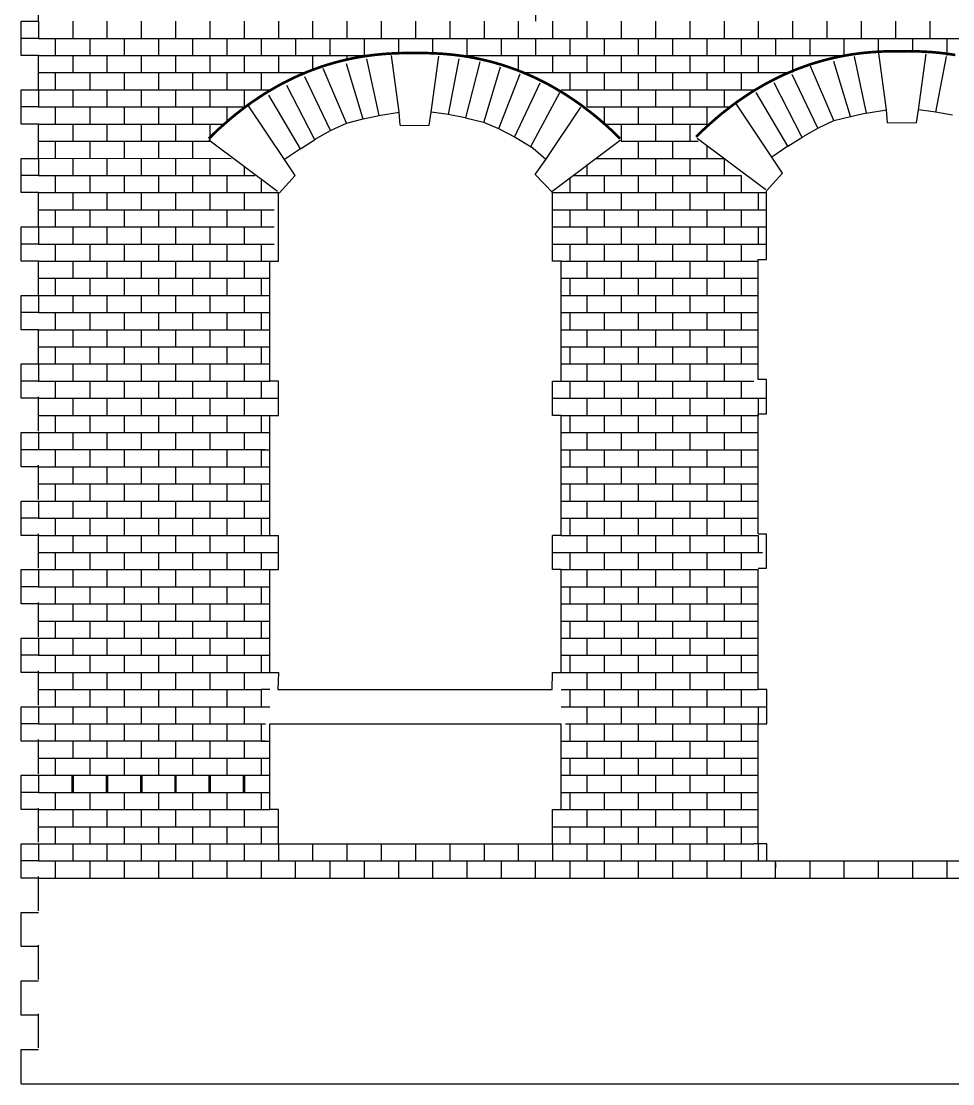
# Model space of a CAD drawing. Extents: x 192 to 301, y 47 to 228.
# Drawn here: x 195 to 249.3, y 47 to 109 of the extents above; entities that cross this region are included whole.
import ezdxf

# ---------------------------------------------------------------- set-up
doc = ezdxf.new("R2010")
doc.units = 0
doc.header["$MEASUREMENT"] = 0
doc.layers.add('OHNE_NAMEN', color=5, linetype='CONTINUOUS')

msp = doc.modelspace()

# ---------------------------------------------------------------- linework, layer by layer
at = {"layer": 'OHNE_NAMEN', "color": 5, "linetype": 'CONTINUOUS'}
for p, q in [((196.0009, 108.9999), (196.0009, 111.0001)), ((195.0011, 107), (195.0011, 108.9999)), ((195.0011, 108.9999), (196.0009, 108.9999)), ((196.0009, 108.0001), (195.0011, 108.0001)), ((196.0009, 107), (195.0011, 107)), ((195.0011, 103.0002), (195.0011, 105.0001)), ((195.0011, 105.0001), (196.0009, 105.0001)), ((196.0009, 103.9999), (195.0011, 103.9999)), ((196.0009, 103.0002), (195.0011, 103.0002)), ((196.0009, 100.9999), (196.0009, 103.0002)), ((195.0011, 99), (195.0011, 100.9999)), ((195.0011, 100.9999), (196.0009, 100.9999)), ((196.0009, 100.0001), (195.0011, 100.0001)), ((196.0009, 99), (195.0011, 99)), ((196.0009, 97.0001), (196.0009, 99)), ((195.0011, 94.9999), (195.0011, 97.0001)), ((195.0011, 97.0001), (196.0009, 97.0001)), ((196.0009, 96), (195.0011, 96)), ((196.0009, 94.9999), (195.0011, 94.9999)), ((196.0009, 93), (196.0009, 94.9999)), ((195.0011, 91.0001), (195.0011, 93)), ((195.0011, 93), (196.0009, 93)), ((196.0009, 92.0002), (195.0011, 92.0002)), ((196.0009, 91.0001), (195.0011, 91.0001)), ((196.0009, 89.0002), (196.0009, 91.0001)), ((195.0011, 86.9999), (195.0011, 89.0002)), ((195.0011, 89.0002), (196.0009, 89.0002)), ((196.0009, 88.0001), (195.0011, 88.0001)), ((196.0009, 86.9999), (195.0011, 86.9999)), ((196.0009, 85.0882), (196.0009, 87.0881)), ((195.0011, 83.0001), (195.0011, 85)), ((195.0011, 85), (196.0009, 85)), ((196.0009, 83.9999), (195.0011, 83.9999)), ((196.0009, 81.0881), (196.0009, 83.0883)), ((196.0009, 83.0001), (195.0011, 83.0001)), ((195.0011, 79), (195.0011, 80.9999)), ((195.0011, 80.9999), (196.0009, 80.9999)), ((196.0009, 80.0001), (195.0011, 80.0001)), ((196.0009, 79), (195.0011, 79)), ((196.0009, 77.0883), (196.0009, 79.0882)), ((195.0011, 75.0002), (195.0011, 77.0001)), ((195.0011, 77.0001), (196.0009, 77.0001)), ((196.0009, 76), (195.0011, 76)), ((196.0009, 73.0881), (196.0009, 75.0884)), ((196.0009, 75.0002), (195.0011, 75.0002)), ((195.0011, 71.0001), (195.0011, 73)), ((195.0011, 73), (196.0009, 73)), ((196.0009, 71.9998), (195.0011, 71.9998)), ((196.0009, 71.0001), (195.0011, 71.0001)), ((196.0009, 69.0884), (196.0009, 71.0883)), ((195.0011, 66.9999), (195.0011, 69.0002)), ((195.0011, 69.0002), (196.0009, 69.0002)), ((196.0009, 68), (195.0011, 68)), ((196.0009, 66.9999), (195.0011, 66.9999)), ((196.0009, 65.0882), (196.0009, 67.0881)), ((195.0011, 63.0001), (195.0011, 65)), ((195.0011, 65), (196.0009, 65)), ((196.0009, 63.9999), (195.0011, 63.9999)), ((196.0009, 63.0001), (195.0011, 63.0001)), ((196.0009, 61.0881), (196.0009, 63.0883)), ((195.0011, 59), (195.0011, 60.9999)), ((195.0011, 60.9999), (196.0009, 60.9999)), ((196.0009, 60.0001), (195.0011, 60.0001)), ((196.0009, 59), (195.0011, 59)), ((196.0009, 57.0883), (196.0009, 59.0882)), ((195.0011, 54.9998), (195.0011, 57.0001)), ((195.0011, 57.0001), (196.0009, 57.0001)), ((196.0009, 54.9998), (195.0011, 54.9998)), ((196.0009, 53.0881), (196.0009, 55.088)), ((195.0011, 51), (195.0011, 52.9999)), ((195.0011, 52.9999), (196.0009, 52.9999)), ((196.0009, 51), (195.0011, 51)), ((196.0009, 49.0883), (196.0009, 51.0882)), ((195.0011, 46.9999), (195.0011, 49.0001)), ((195.0011, 49.0001), (196.0009, 49.0001)), ((195, 46.9999), (297.9998, 46.9999))]:
    msp.add_line(p, q, dxfattribs=at)
at = {"layer": 'OHNE_NAMEN', "color": 7, "linetype": 'CONTINUOUS'}
for p, q in [((224.9999, 110), (224.9999, 108.9999)), ((196.0009, 108.9999), (196.0009, 108.0001)), ((198.0001, 108.9999), (198.0001, 108.0001)), ((200, 108.9999), (200, 108.0001)), ((201.9999, 108.9999), (201.9999, 108.0001)), ((204.0001, 108.9999), (204.0001, 108.0001)), ((206, 108.9999), (206, 108.0001)), ((207.9999, 108.9999), (207.9999, 108.0001)), ((210.0001, 108.9999), (210.0001, 108.0001)), ((212, 108.9999), (212, 108.0001)), ((213.9999, 108.9999), (213.9999, 108.0001)), ((216.0002, 108.9999), (216.0002, 108.0001)), ((218.0001, 108.9999), (218.0001, 108.0001)), ((220, 108.9999), (220, 108.0001)), ((221.9999, 108.9999), (221.9999, 108.0001)), ((224.0001, 108.9999), (224.0001, 108.0001)), ((226, 108.9999), (226, 108.0001)), ((228.0013, 109.0002), (228.0013, 108.0001)), ((230.0002, 108.9999), (230.0002, 108.0001)), ((232.0001, 108.9999), (232.0001, 108.0001)), ((234, 108.9999), (234, 108.0001)), ((236.0002, 108.9999), (236.0002, 108.0001)), ((238.0001, 108.9999), (238.0001, 108.0001)), ((240, 108.9999), (240, 108.0001)), ((241.9999, 108.9999), (241.9999, 108.0001)), ((244.0002, 108.9999), (244.0002, 108.0001)), ((246.0001, 108.9999), (246.0001, 108.0001)), ((247.9999, 108.9999), (247.9999, 108.0001)), ((195.9998, 108.0011), (297.0001, 108.0011)), ((197.0006, 107.001), (197.0006, 108.0008)), ((199.0002, 107.9997), (199.0002, 107)), ((201.0001, 107.9997), (201.0001, 107)), ((203, 107.9997), (203, 107)), ((205.0002, 107.9997), (205.0002, 107)), ((207.0001, 107.9997), (207.0001, 107)), ((209, 107.9997), (209, 107)), ((210.9999, 108.0001), (210.9999, 107)), ((213.0002, 108.0001), (213.0002, 107)), ((215.0001, 108.0001), (215.0001, 107)), ((216.9999, 108.0001), (216.9999, 107.1249)), ((218.9999, 108.0001), (218.9999, 107.1249)), ((221.0001, 108.0001), (221.0001, 107)), ((223, 108.0001), (223, 107)), ((224.9999, 108.0001), (224.9999, 107)), ((227.0002, 108.0004), (227.0002, 107)), ((229, 108.0004), (229, 107)), ((230.9999, 108.0004), (230.9999, 107)), ((232.9998, 108.0004), (232.9998, 107)), ((235.0001, 108.0004), (235.0001, 107)), ((237, 108.0004), (237, 107)), ((238.9999, 108.0001), (238.9999, 107)), ((241.0001, 108.0001), (241.0001, 107)), ((243, 108.0001), (243, 107)), ((244.9999, 108.0001), (244.9999, 107.2501)), ((247.0002, 108.0001), (247.0002, 107.2501)), ((249.0001, 108.0001), (249.0001, 107)), ((196.0002, 107), (215.0001, 107)), ((196.0009, 105.0001), (196.0009, 107)), ((198.0001, 107), (198.0001, 106.0002)), ((200, 107), (200, 106.0002)), ((201.9999, 107), (201.9999, 106.0002)), ((204.0001, 107), (204.0001, 106.0002)), ((206, 107), (206, 106.0002)), ((207.9999, 107), (207.9999, 106.0002)), ((210.0001, 107), (210.0001, 105.9998)), ((212, 107), (212, 106.1251)), ((213.9999, 107), (213.9999, 106.7498)), ((215.1507, 106.8091), (215.8577, 103.4983)), ((217.0451, 103.686), (216.6077, 106.9982)), ((218.9201, 103.686), (219.3696, 106.9665)), ((219.9202, 103.5607), (220.5482, 106.8091)), ((221.0001, 107), (242.8752, 107)), ((224.0001, 107), (224.0001, 106.1251)), ((226, 107), (226, 105.9998)), ((228.0013, 107.0003), (228.0013, 106.0002)), ((230.0002, 107), (230.0002, 106.0002)), ((232.0001, 107), (232.0001, 106.0002)), ((234, 107), (234, 106.0002)), ((236.0002, 107), (236.0002, 106.0002)), ((238.0001, 107), (238.0001, 105.9998)), ((240, 107), (240, 105.9998)), ((242.3855, 106.668), (243.3539, 103.4521)), ((243.5846, 106.9502), (244.2916, 103.6394)), ((245.479, 103.8271), (245.0416, 107.1393)), ((247.354, 103.8271), (247.8035, 107.1076)), ((248.3541, 103.7019), (248.9821, 106.9502)), ((213.9827, 103.0608), (212.6107, 106.2443)), ((213.9516, 106.5269), (214.92, 103.311)), ((221.748, 106.6327), (220.92, 103.3734)), ((222.9474, 106.3152), (221.9826, 103.1233)), ((242.4165, 103.202), (241.0446, 106.3854)), ((195.9998, 106.0013), (211.5002, 105.9998)), ((197.0006, 105.0008), (197.0006, 106.0005)), ((199.0002, 105.9998), (199.0002, 105.0001)), ((201.0001, 105.9998), (201.0001, 105.0001)), ((203, 105.9998), (203, 105.0001)), ((205.0002, 105.9998), (205.0002, 105.0001)), ((207.0001, 105.9998), (207.0001, 105.0001)), ((209, 105.9998), (209, 105.0001)), ((213.045, 102.6234), (211.5527, 105.7508)), ((222.8575, 102.7483), (224.1116, 105.9272)), ((223.7952, 102.2837), (225.2839, 105.41)), ((224.3751, 105.9998), (239.7499, 105.9998)), ((227.0002, 106.0002), (227.0002, 105.0001)), ((229, 106.0002), (229, 105.0001)), ((230.9999, 106.0002), (230.9999, 105.0001)), ((232.9998, 106.0002), (232.9998, 105.0001)), ((235.0001, 106.0002), (235.0001, 105.0001)), ((237, 106.0002), (237, 105.0001)), ((241.4789, 102.7645), (239.9866, 105.8919)), ((195.9998, 105.0011), (209.4999, 105.0001)), ((196.0009, 105.0001), (196.0009, 103.9999)), ((198.0001, 105.0001), (198.0001, 104.0003)), ((200, 105.0001), (200, 104.0003)), ((201.9999, 105.0001), (201.9999, 104.0003)), ((204.0001, 105.0001), (204.0001, 104.0003)), ((206, 105.0001), (206, 104.0003)), ((207.9999, 105.0001), (207.9999, 104.0003)), ((212.1076, 102.1235), (210.494, 105.2569)), ((224.7325, 101.6857), (226.4128, 104.8456)), ((226.4999, 105.0001), (237.8749, 105.0001)), ((228.0013, 105.0004), (228.0013, 104.0003)), ((230.0002, 105.0001), (230.0002, 104.0003)), ((232.0001, 105.0001), (232.0001, 104.0003)), ((234, 105.0001), (234, 104.0003)), ((236.0002, 105.0001), (236.0002, 104.0003)), ((239.7291, 101.702), (237.8696, 104.8336)), ((240.5415, 102.2646), (238.9279, 105.398)), ((211.2952, 101.5608), (209.4357, 104.6924)), ((238.7914, 101.0768), (236.6924, 104.2106)), ((195.9998, 104.0014), (207.9999, 103.9999)), ((197.0006, 103.0009), (197.0006, 104.001)), ((199.0002, 103.9999), (199.0002, 103.0002)), ((201.0001, 103.9999), (201.0001, 103.0002)), ((203, 103.9999), (203, 103.0002)), ((205.0002, 103.9999), (205.0002, 103.0002)), ((207.0001, 103.9999), (207.0001, 103.1251)), ((210.3575, 100.9357), (208.2585, 104.0694)), ((225.6077, 100.9357), (227.639, 103.9862)), ((227.9999, 103.9999), (236.3749, 103.9999)), ((229, 104.0003), (229, 103.0002)), ((230.9999, 104.0003), (230.9999, 103.0002)), ((232.9998, 104.0003), (232.9998, 103.0002)), ((235.0001, 104.0003), (235.0001, 103.0002)), ((195.9998, 103.0012), (206.75, 103.0002)), ((198.0001, 102.9998), (198.0001, 102)), ((200, 102.9998), (200, 102)), ((201.9999, 102.9998), (201.9999, 102)), ((204.0001, 102.9998), (204.0001, 102)), ((206, 102.9998), (206, 102)), ((229, 103.0002), (235.0001, 103.0002)), ((230.0002, 102.9998), (230.0002, 102)), ((232.0001, 102.9998), (232.0001, 102)), ((234, 102.9998), (234, 102)), ((195.9998, 102.0011), (206, 102)), ((197.0006, 101.001), (197.0006, 102.0007)), ((199.0002, 102), (199.0002, 101.0003)), ((201.0001, 102), (201.0001, 101.0003)), ((203, 102), (203, 101.0003)), ((205.0002, 102), (205.0002, 101.0003)), ((209.949, 99.0688), (205.9492, 102.0685)), ((225.9492, 99.0688), (229.949, 102.0685)), ((230.0002, 102), (234.4999, 102)), ((230.9999, 102.0004), (230.9999, 101.0003)), ((232.9998, 102.0004), (232.9998, 101.0003)), ((238.4358, 99.157), (234.436, 102.1567)), ((235.0001, 101.7499), (235.0001, 101.0003)), ((195.9998, 101.0013), (207.2499, 100.9999)), ((196.0009, 100.9999), (196.0009, 100.0001)), ((198.0001, 100.9999), (198.0001, 100.0001)), ((200, 100.9999), (200, 100.0001)), ((201.9999, 100.9999), (201.9999, 100.0001)), ((204.0001, 100.9999), (204.0001, 100.0001)), ((206, 100.9999), (206, 100.0001)), ((207.9999, 100.5), (207.9999, 100.0001)), ((227.9999, 100.6249), (228.0013, 100.0001)), ((228.5002, 100.9999), (235.9999, 100.9999)), ((230.0002, 100.9999), (230.0002, 100.0001)), ((232.0001, 100.9999), (232.0001, 100.0001)), ((234, 100.9999), (234, 100.0001)), ((236.0002, 100.9999), (236.0002, 100.0001)), ((195.9998, 100.0012), (208.625, 100.0001)), ((197.0006, 99.0007), (197.0006, 100.0009)), ((199.0002, 99.9998), (199.0002, 99)), ((201.0001, 99.9998), (201.0001, 99)), ((203, 99.9998), (203, 99)), ((205.0002, 99.9998), (205.0002, 99)), ((207.0001, 99.9998), (207.0001, 99)), ((227.0002, 99.8749), (227.0002, 99)), ((227.2499, 100.0001), (237, 100.0001)), ((229, 100.0001), (229, 99)), ((230.9999, 100.0001), (230.9999, 99)), ((232.9998, 100.0001), (232.9998, 99)), ((235.0001, 100.0001), (235.0001, 99)), ((237, 100.0001), (237, 99)), ((209, 99.75), (209, 99)), ((195.9998, 99.0011), (209.75, 99)), ((198.0001, 99), (198.0001, 98.0003)), ((200, 99), (200, 98.0003)), ((201.9999, 99), (201.9999, 98.0003)), ((204.0001, 99), (204.0001, 98.0003)), ((206, 99), (206, 98.0003)), ((207.9999, 99), (207.9999, 98.0003)), ((225.9916, 99.0237), (225.9446, 99.0473)), ((226.2501, 99), (238.2499, 99)), ((228.0013, 99.0004), (228.0013, 98.0003)), ((230.0002, 99), (230.0002, 98.0003)), ((232.0001, 99), (232.0001, 98.0003)), ((234, 99), (234, 98.0003)), ((236.0002, 99), (236.0002, 98.0003)), ((238.0001, 99), (238.0001, 97.9999)), ((195.9998, 98.0013), (209.75, 98.0013)), ((197.0006, 97.0008), (197.0006, 98.001)), ((199.0002, 97.9999), (199.0002, 97.0001)), ((201.0001, 97.9999), (201.0001, 97.0001)), ((203, 97.9999), (203, 97.0001)), ((205.0002, 97.9999), (205.0002, 97.0001)), ((207.0001, 97.9999), (207.0001, 97.0001)), ((209, 97.9999), (209, 97.0001)), ((226.2501, 97.9999), (238.2499, 97.9999)), ((227.0002, 98.0003), (227.0002, 97.0001)), ((229, 98.0003), (229, 97.0001)), ((230.9999, 98.0003), (230.9999, 97.0001)), ((232.9998, 98.0003), (232.9998, 97.0001)), ((235.0001, 98.0003), (235.0001, 97.0001)), ((237, 98.0003), (237, 97.0001)), ((195.9998, 97.0012), (209.75, 97.0012)), ((196.0009, 97.0001), (196.0009, 96)), ((198.0001, 96.9998), (198.0001, 96)), ((200, 96.9998), (200, 96)), ((201.9999, 96.9998), (201.9999, 96)), ((204.0001, 96.9998), (204.0001, 96)), ((206, 96.9998), (206, 96)), ((207.9999, 96.9998), (207.9999, 96)), ((226.2501, 97.0001), (238.2499, 97.0001)), ((228.0013, 97.0001), (228.0013, 96)), ((230.0002, 96.9998), (230.0002, 96)), ((232.0001, 96.9998), (232.0001, 96)), ((234, 96.9998), (234, 96)), ((236.0002, 96.9998), (236.0002, 96)), ((238.0001, 97.0001), (238.0001, 96)), ((195.9998, 96.0011), (209.75, 96.0011)), ((197.0006, 95.0009), (197.0006, 96.0007)), ((199.0002, 96), (199.0002, 95.0002)), ((201.0001, 96), (201.0001, 95.0002)), ((203, 96), (203, 95.0002)), ((205.0002, 96), (205.0002, 95.0002)), ((207.0001, 96), (207.0001, 95.0002)), ((209, 96), (209, 95.0002)), ((226.2501, 96), (238.2499, 96)), ((227.0002, 96.0004), (227.0002, 95.0002)), ((229, 96.0004), (229, 95.0002)), ((230.9999, 96.0004), (230.9999, 95.0002)), ((232.9998, 96.0004), (232.9998, 95.0002)), ((235.0001, 96.0004), (235.0001, 95.0002)), ((237, 96.0004), (237, 95.0002)), ((195.9998, 95.0013), (209.2501, 94.9999)), ((198.0001, 94.9999), (198.0001, 94.0001)), ((200, 94.9999), (200, 94.0001)), ((201.9999, 94.9999), (201.9999, 94.0001)), ((204.0001, 94.9999), (204.0001, 94.0001)), ((206, 94.9999), (206, 94.0001)), ((207.9999, 94.9999), (207.9999, 94.0001)), ((227.0002, 94.9999), (238.0001, 94.9999)), ((228.0013, 95.0002), (228.0013, 94.0001)), ((230.0002, 94.9999), (230.0002, 94.0001)), ((232.0001, 94.9999), (232.0001, 94.0001)), ((234, 94.9999), (234, 94.0001)), ((236.0002, 94.9999), (236.0002, 94.0001)), ((195.9998, 94.0012), (209.2501, 94.0012)), ((197.0006, 93.001), (197.0006, 94.0008)), ((199.0002, 93.9997), (199.0002, 93)), ((201.0001, 93.9997), (201.0001, 93)), ((203, 93.9997), (203, 93)), ((205.0002, 93.9997), (205.0002, 93)), ((207.0001, 93.9997), (207.0001, 93)), ((209, 93.9997), (209, 93)), ((226.75, 94.0001), (237.75, 94.0001)), ((227.0002, 94.0001), (227.0002, 93)), ((229, 94.0001), (229, 93)), ((230.9999, 94.0001), (230.9999, 93)), ((232.9998, 94.0001), (232.9998, 93)), ((235.0001, 94.0001), (235.0001, 93)), ((237, 94.0001), (237, 93)), ((195.9998, 93.0014), (209.2501, 93.0014)), ((228.0013, 93.0003), (228.0013, 92.0002)), ((196.0009, 93), (196.0009, 92.0002)), ((198.0001, 93), (198.0001, 92.0002)), ((200, 93), (200, 92.0002)), ((201.9999, 93), (201.9999, 92.0002)), ((204.0001, 93), (204.0001, 92.0002)), ((206, 93), (206, 92.0002)), ((207.9999, 93), (207.9999, 92.0002)), ((226.75, 93), (237.75, 93)), ((230.0002, 93), (230.0002, 92.0002)), ((232.0001, 93), (232.0001, 92.0002)), ((234, 93), (234, 92.0002)), ((236.0002, 93), (236.0002, 92.0002)), ((195.9998, 92.0013), (209.2501, 92.0013)), ((197.0006, 91.0008), (197.0006, 92.0009)), ((199.0002, 91.9999), (199.0002, 91.0001)), ((201.0001, 91.9999), (201.0001, 91.0001)), ((203, 91.9999), (203, 91.0001)), ((205.0002, 91.9999), (205.0002, 91.0001)), ((207.0001, 91.9999), (207.0001, 91.0001)), ((209, 91.9999), (209, 91.0001)), ((226.75, 91.9999), (237.75, 91.9999)), ((227.0002, 92.0002), (227.0002, 91.0001)), ((229, 92.0002), (229, 91.0001)), ((230.9999, 92.0002), (230.9999, 91.0001)), ((232.9998, 92.0002), (232.9998, 91.0001)), ((235.0001, 92.0002), (235.0001, 91.0001)), ((237, 92.0002), (237, 91.0001)), ((195.9998, 91.0011), (209.2501, 91.0011)), ((198.0001, 90.9997), (198.0001, 90)), ((200, 90.9997), (200, 90)), ((201.9999, 90.9997), (201.9999, 90)), ((204.0001, 90.9997), (204.0001, 90)), ((206, 90.9997), (206, 90)), ((207.9999, 90.9997), (207.9999, 90)), ((226.75, 91.0001), (237.75, 91.0001)), ((228.0013, 91.0001), (228.0013, 90)), ((230.0002, 90.9997), (230.0002, 90)), ((232.0001, 90.9997), (232.0001, 90)), ((234, 90.9997), (234, 90)), ((236.0002, 90.9997), (236.0002, 90)), ((195.9998, 90.0014), (209.2501, 90.0014)), ((197.0006, 89.0009), (197.0006, 90.001)), ((199.0002, 90), (199.0002, 89.0002)), ((201.0001, 90), (201.0001, 89.0002)), ((203, 90), (203, 89.0002)), ((205.0002, 90), (205.0002, 89.0002)), ((207.0001, 90), (207.0001, 89.0002)), ((209, 90), (209, 89.0002)), ((226.75, 90), (237.75, 90)), ((227.0002, 90.0003), (227.0002, 89.0002)), ((229, 90.0003), (229, 89.0002)), ((230.9999, 90.0003), (230.9999, 89.0002)), ((232.9998, 90.0003), (232.9998, 89.0002)), ((235.0001, 90.0003), (235.0001, 89.0002)), ((237, 90.0003), (237, 89.0002)), ((195.9998, 89.0012), (209.2501, 89.0012)), ((196.0009, 89.0002), (196.0009, 88.0001)), ((198.0001, 88.9998), (198.0001, 88.0001)), ((200, 88.9998), (200, 88.0001)), ((201.9999, 88.9998), (201.9999, 88.0001)), ((204.0001, 88.9998), (204.0001, 88.0001)), ((206, 88.9998), (206, 88.0001)), ((207.9999, 88.9998), (207.9999, 88.0001)), ((226.75, 89.0002), (237.75, 89.0002)), ((228.0013, 89.0002), (228.0013, 88.0001)), ((230.0002, 88.9998), (230.0002, 88.0001)), ((232.0001, 88.9998), (232.0001, 88.0001)), ((234, 88.9998), (234, 88.0001)), ((236.0002, 88.9998), (236.0002, 88.0001)), ((195.9998, 88.0011), (209.2501, 88.0011)), ((197.0006, 87.001), (197.0006, 88.0008)), ((199.0002, 88.0001), (199.0002, 87.0003)), ((201.0001, 88.0001), (201.0001, 87.0003)), ((203, 88.0001), (203, 87.0003)), ((205.0002, 88.0001), (205.0002, 87.0003)), ((207.0001, 88.0001), (207.0001, 87.0003)), ((209, 88.0001), (209, 87.0003)), ((226.75, 88.0001), (237.75, 88.0001)), ((227.0002, 88.0001), (227.0002, 86.9999)), ((229, 88.0001), (229, 86.9999)), ((230.9999, 88.0001), (230.9999, 86.9999)), ((232.9998, 88.0001), (232.9998, 86.9999)), ((235.0001, 88.0001), (235.0001, 86.9999)), ((237, 88.0001), (237, 86.9999)), ((195.9998, 87.0013), (209.75, 86.9999)), ((198.0001, 86.9999), (198.0001, 86.0002)), ((200, 86.9999), (200, 86.0002)), ((201.9999, 86.9999), (201.9999, 86.0002)), ((204.0001, 86.9999), (204.0001, 86.0002)), ((206, 86.9999), (206, 86.0002)), ((207.9999, 86.9999), (207.9999, 86.0002)), ((226.2501, 86.9999), (238.2499, 86.9999)), ((228.0013, 87.0003), (228.0013, 86.0002)), ((230.0002, 86.9999), (230.0002, 86.0002)), ((232.0001, 86.9999), (232.0001, 86.0002)), ((234, 86.9999), (234, 86.0002)), ((236.0002, 86.9999), (236.0002, 86.0002)), ((238.0001, 86.9999), (238.0001, 86.0002)), ((195.9998, 86.0012), (209.2501, 86.0012)), ((197.0006, 85.0007), (197.0006, 86.0009)), ((199.0002, 85.9998), (199.0002, 85)), ((201.0001, 85.9998), (201.0001, 85)), ((203, 85.9998), (203, 85)), ((205.0002, 85.9998), (205.0002, 85)), ((207.0001, 85.9998), (207.0001, 85)), ((209, 85.9998), (209, 85)), ((226.75, 86.0002), (237.75, 86.0002)), ((227.0002, 86.0002), (227.0002, 85)), ((229, 86.0002), (229, 85)), ((230.9999, 86.0002), (230.9999, 85)), ((232.9998, 86.0002), (232.9998, 85)), ((235.0001, 86.0002), (235.0001, 85)), ((237, 86.0002), (237, 85)), ((195.9998, 85.0015), (209.2501, 85.0015)), ((196.0009, 85), (196.0009, 83.9999)), ((198.0001, 85), (198.0001, 84.0003)), ((200, 85), (200, 84.0003)), ((201.9999, 85), (201.9999, 84.0003)), ((204.0001, 85), (204.0001, 84.0003)), ((206, 85), (206, 84.0003)), ((207.9999, 85), (207.9999, 84.0003)), ((226.75, 85), (237.75, 85)), ((228.0013, 85.0004), (228.0013, 84.0003)), ((230.0002, 85), (230.0002, 84.0003)), ((232.0001, 85), (232.0001, 84.0003)), ((234, 85), (234, 84.0003)), ((236.0002, 85), (236.0002, 84.0003)), ((195.9998, 84.0013), (209.2501, 84.0013)), ((197.0006, 83.0008), (197.0006, 84.001)), ((199.0002, 83.9999), (199.0002, 83.0001)), ((201.0001, 83.9999), (201.0001, 83.0001)), ((203, 83.9999), (203, 83.0001)), ((205.0002, 83.9999), (205.0002, 83.0001)), ((207.0001, 83.9999), (207.0001, 83.0001)), ((209, 83.9999), (209, 83.0001)), ((226.75, 83.9999), (237.75, 83.9999)), ((227.0002, 84.0003), (227.0002, 83.0001)), ((229, 84.0003), (229, 83.0001)), ((230.9999, 84.0003), (230.9999, 83.0001)), ((232.9998, 84.0003), (232.9998, 83.0001)), ((235.0001, 84.0003), (235.0001, 83.0001)), ((237, 84.0003), (237, 83.0001)), ((195.9998, 83.0012), (209.2501, 83.0012)), ((198.0001, 82.9998), (198.0001, 82)), ((200, 82.9998), (200, 82)), ((201.9999, 82.9998), (201.9999, 82)), ((204.0001, 82.9998), (204.0001, 82)), ((206, 82.9998), (206, 82)), ((207.9999, 82.9998), (207.9999, 82)), ((226.75, 83.0001), (237.75, 83.0001)), ((228.0013, 83.0001), (228.0013, 82)), ((230.0002, 82.9998), (230.0002, 82)), ((232.0001, 82.9998), (232.0001, 82)), ((234, 82.9998), (234, 82)), ((236.0002, 82.9998), (236.0002, 82)), ((195.9998, 82.0014), (209.2501, 82.0014)), ((197.0006, 81.0009), (197.0006, 82.0007)), ((199.0002, 82), (199.0002, 80.9999)), ((201.0001, 82), (201.0001, 80.9999)), ((203, 82), (203, 80.9999)), ((204.9999, 82), (204.9999, 80.9999)), ((207.0001, 82), (207.0001, 80.9999)), ((209, 82), (209, 80.9999)), ((226.75, 82), (237.75, 82)), ((227.0002, 82), (227.0002, 80.9999)), ((229, 82), (229, 80.9999)), ((230.9999, 82), (230.9999, 80.9999)), ((232.9998, 82), (232.9998, 80.9999)), ((235.0001, 82), (235.0001, 80.9999)), ((237, 82), (237, 80.9999)), ((195.9998, 81.0013), (209.2501, 81.0013)), ((196.0012, 81.0002), (196.0012, 80.0001)), ((198.0001, 80.9999), (198.0001, 80.0001)), ((200, 80.9999), (200, 80.0001)), ((201.9999, 80.9999), (201.9999, 80.0001)), ((204.0001, 80.9999), (204.0001, 80.0001)), ((206, 80.9999), (206, 80.0001)), ((207.9999, 80.9999), (207.9999, 80.0001)), ((226.75, 80.9999), (237.75, 80.9999)), ((228.0013, 81.0002), (228.0013, 80.0001)), ((230.0002, 80.9999), (230.0002, 80.0001)), ((232.0001, 80.9999), (232.0001, 80.0001)), ((234, 80.9999), (234, 80.0001)), ((236.0002, 80.9999), (236.0002, 80.0001)), ((195.9998, 80.0015), (209.2501, 80.0015)), ((197.0006, 79.0011), (197.0006, 80.0008)), ((199.0002, 80.0001), (199.0002, 79)), ((201.0001, 80.0001), (201.0001, 79)), ((203, 80.0001), (203, 79)), ((204.9999, 80.0001), (204.9999, 79)), ((207.0001, 80.0001), (207.0001, 79)), ((209, 80.0001), (209, 79)), ((226.75, 80.0001), (237.75, 80.0001)), ((227.0002, 80.0001), (227.0002, 79)), ((229, 80.0001), (229, 79)), ((230.9999, 80.0001), (230.9999, 79)), ((232.9998, 80.0001), (232.9998, 79)), ((235.0001, 80.0001), (235.0001, 79)), ((237, 80.0001), (237, 79)), ((195.9998, 79.0014), (209.2501, 79.0014)), ((198.0001, 79), (198.0001, 77.9999)), ((200, 79), (200, 77.9999)), ((201.9999, 79), (201.9999, 77.9999)), ((204.0001, 79), (204.0001, 77.9999)), ((206, 79), (206, 77.9999)), ((207.9999, 79), (207.9999, 77.9999)), ((226.75, 79), (237.75, 79)), ((228.0013, 79.0004), (228.0013, 78.0002)), ((230.0002, 79), (230.0002, 78.0002)), ((232.0001, 79), (232.0001, 78.0002)), ((234, 79), (234, 78.0002)), ((236.0002, 79), (236.0002, 78.0002)), ((238.0001, 79), (238.0001, 77.9999)), ((195.9998, 78.0013), (209.75, 77.9999)), ((197.0006, 77.0008), (197.0006, 78.0009)), ((199.0002, 77.9999), (199.0002, 77.0001)), ((201.0001, 77.9999), (201.0001, 77.0001)), ((203, 77.9999), (203, 77.0001)), ((204.9999, 77.9999), (204.9999, 77.0001)), ((207.0001, 77.9999), (207.0001, 77.0001)), ((209, 77.9999), (209, 77.0001)), ((226.2501, 77.9999), (238.2499, 77.9999)), ((227.0002, 78.0002), (227.0002, 77.0001)), ((229, 78.0002), (229, 77.0001)), ((230.9999, 78.0002), (230.9999, 77.0001)), ((232.9998, 78.0002), (232.9998, 77.0001)), ((235.0001, 78.0002), (235.0001, 77.0001)), ((237, 78.0002), (237, 77.0001)), ((195.9998, 77.0015), (209.2501, 77.0015)), ((196.0009, 77.0001), (196.0009, 76)), ((198.0001, 77.0001), (198.0001, 76)), ((200, 77.0001), (200, 76)), ((201.9999, 77.0001), (201.9999, 76)), ((204.0001, 77.0001), (204.0001, 76)), ((206, 77.0001), (206, 76)), ((207.9999, 77.0001), (207.9999, 76)), ((226.75, 77.0001), (237.75, 77.0001)), ((228.0013, 77.0001), (228.0013, 76)), ((230.0002, 76.9997), (230.0002, 76)), ((232.0001, 76.9997), (232.0001, 76)), ((234, 76.9997), (234, 76)), ((236.0002, 76.9997), (236.0002, 76)), ((195.9998, 76.0014), (209.2501, 76.0014)), ((197.0006, 75.0009), (197.0006, 76.0007)), ((199.0002, 76), (199.0002, 74.9999)), ((201.0001, 76), (201.0001, 74.9999)), ((203, 76), (203, 74.9999)), ((204.9999, 76), (204.9999, 74.9999)), ((207.0001, 76), (207.0001, 74.9999)), ((209, 76), (209, 74.9999)), ((226.75, 76), (237.75, 76)), ((227.0002, 76.0003), (227.0002, 75.0002)), ((229, 76.0003), (229, 75.0002)), ((230.9999, 76.0003), (230.9999, 75.0002)), ((232.9998, 76.0003), (232.9998, 75.0002)), ((235.0001, 76.0003), (235.0001, 75.0002)), ((237, 76.0003), (237, 75.0002)), ((195.9998, 75.0013), (209.2501, 75.0013)), ((198.0001, 74.9999), (198.0001, 74.0001)), ((200, 74.9999), (200, 74.0001)), ((201.9999, 74.9999), (201.9999, 74.0001)), ((204.0001, 74.9999), (204.0001, 74.0001)), ((206, 74.9999), (206, 74.0001)), ((207.9999, 74.9999), (207.9999, 74.0001)), ((226.75, 74.9999), (237.75, 74.9999)), ((228.0013, 75.0002), (228.0013, 74.0001)), ((230.0002, 74.9999), (230.0002, 74.0001)), ((232.0001, 74.9999), (232.0001, 74.0001)), ((234, 74.9999), (234, 74.0001)), ((236.0002, 74.9999), (236.0002, 74.0001)), ((195.9998, 74.0015), (209.2501, 74.0001)), ((197.0006, 73.001), (197.0006, 74.0008)), ((199.0002, 74.0001), (199.0002, 73)), ((201.0001, 74.0001), (201.0001, 73)), ((203, 74.0001), (203, 73)), ((204.9999, 74.0001), (204.9999, 73)), ((207.0001, 74.0001), (207.0001, 73)), ((209, 74.0001), (209.4999, 74.0001)), ((209, 74.0001), (209, 73)), ((226.75, 74.0001), (237.7504, 74.0001)), ((227.0002, 74.0001), (227.0002, 73)), ((229, 74.0001), (229, 73)), ((230.9999, 74.0001), (230.9999, 73)), ((232.9998, 74.0001), (232.9998, 73)), ((235.0001, 74.0001), (235.0001, 73)), ((237, 74.0001), (237, 73)), ((195.9998, 73.0014), (209.2501, 73)), ((196.0009, 73), (196.0009, 71.9998)), ((198.0001, 73), (198.0001, 72.0002)), ((200, 73), (200, 72.0002)), ((201.9999, 73), (201.9999, 72.0002)), ((204.0001, 73), (204.0001, 72.0002)), ((206, 73), (206, 72.0002)), ((207.9999, 73), (207.9999, 72.0002)), ((226.75, 73), (237.75, 73)), ((228.0013, 73.0003), (228.0013, 72.0002)), ((230.0002, 73), (230.0002, 72.0002)), ((232.0001, 73), (232.0001, 72.0002)), ((234, 73), (234, 72.0002)), ((236.0002, 73), (236.0002, 72.0002)), ((195.9998, 72.0012), (209.2501, 72.0002)), ((197.0006, 71.0008), (197.0006, 72.0009)), ((199.0002, 72.0002), (199.0002, 71.0001)), ((201.0001, 72.0002), (201.0001, 71.0001)), ((203, 72.0002), (203, 71.0001)), ((204.9999, 72.0002), (204.9999, 71.0001)), ((207.0001, 72.0002), (207.0001, 71.0001)), ((209, 71.9998), (209, 70.9997)), ((226.75, 72.0002), (237.75, 72.0002)), ((226.9998, 71.9998), (226.9998, 70.9997)), ((229, 72.0002), (229, 71.0001)), ((230.9999, 72.0002), (230.9999, 71.0001)), ((232.9998, 72.0002), (232.9998, 71.0001)), ((235.0001, 72.0002), (235.0001, 71.0001)), ((237, 72.0002), (237, 71.0001)), ((195.9998, 71.0015), (209.2501, 71.0001)), ((198.0001, 71.0001), (198.0001, 69.9999)), ((200, 71.0001), (200, 69.9999)), ((201.9999, 71.0001), (201.9999, 69.9999)), ((204.0001, 71.0001), (204.0001, 69.9999)), ((206, 71.0001), (206, 69.9999)), ((207.9999, 71.0001), (207.9999, 69.9999)), ((226.75, 71.0001), (237.75, 71.0001)), ((228.0013, 71.0001), (228.0013, 69.9999)), ((230.0002, 70.9997), (230.0002, 69.9999)), ((232.0001, 70.9997), (232.0001, 69.9999)), ((234, 70.9997), (234, 69.9999)), ((236.0002, 70.9997), (236.0002, 69.9999)), ((195.9998, 70.0013), (209, 69.9999)), ((197.0006, 69.0009), (197.0006, 70.0006)), ((199.0002, 69.9999), (199.0002, 69.0002)), ((201.0001, 69.9999), (201.0001, 69.0002)), ((203, 69.9999), (203, 69.0002)), ((204.9999, 69.9999), (204.9999, 69.0002)), ((207.0001, 69.9999), (207.0001, 69.0002)), ((209.4999, 69.9999), (209, 69.9999)), ((209, 69.9999), (209, 69.0002)), ((226.4999, 69.9999), (227.0002, 69.9999)), ((227.0002, 70.0003), (227.0002, 69.0002)), ((227.0002, 69.9999), (237.4999, 69.9999)), ((229, 70.0003), (229, 69.0002)), ((230.9999, 70.0003), (230.9999, 69.0002)), ((232.9998, 70.0003), (232.9998, 69.0002)), ((235.0001, 70.0003), (235.0001, 69.0002)), ((237, 70.0003), (237, 69.0002)), ((195.9998, 69.0012), (209.4999, 69.0012)), ((196.0009, 69.0002), (196.0009, 68)), ((198.0001, 69.0002), (198.0001, 68)), ((200, 69.0002), (200, 68)), ((201.9999, 69.0002), (201.9999, 68)), ((204.0001, 69.0002), (204.0001, 68)), ((206, 69.0002), (206, 68)), ((207.9999, 69.0002), (207.9999, 68)), ((226.4999, 69.0002), (238.0001, 69.0002)), ((228.0013, 69.0002), (228.0013, 68)), ((230.0002, 68.9998), (230.0002, 68)), ((232.0001, 68.9998), (232.0001, 68)), ((234, 68.9998), (234, 68)), ((236.0002, 68.9998), (236.0002, 68)), ((238.0001, 69.0002), (238.0001, 68)), ((195.9998, 68.0014), (209.2501, 68.0014)), ((197.0006, 67.0006), (197.0006, 68.0007)), ((199.0002, 68), (199.0002, 66.9999)), ((201.0001, 68), (201.0001, 66.9999)), ((203, 68), (203, 66.9999)), ((204.9999, 68), (204.9999, 66.9999)), ((207.0001, 68), (207.0001, 66.9999)), ((209, 68), (209, 66.9999)), ((226.75, 68), (237.75, 68)), ((227.0002, 68), (227.0002, 66.9999)), ((229, 68), (229, 66.9999)), ((230.9999, 68), (230.9999, 66.9999)), ((232.9998, 68), (232.9998, 66.9999)), ((235.0001, 68), (235.0001, 66.9999)), ((237, 68), (237, 66.9999)), ((195.9998, 67.0013), (209.2501, 67.0013)), ((198.0001, 66.9999), (198.0001, 66.0001)), ((200, 66.9999), (200, 66.0001)), ((201.9999, 66.9999), (201.9999, 66.0001)), ((204.0001, 66.9999), (204.0001, 66.0001)), ((206, 66.9999), (206, 66.0001)), ((207.9999, 66.9999), (207.9999, 66.0001)), ((226.75, 66.9999), (237.75, 66.9999)), ((228.0013, 67.0003), (228.0013, 66.0001)), ((230.0002, 66.9999), (230.0002, 66.0001)), ((232.0001, 66.9999), (232.0001, 66.0001)), ((234, 66.9999), (234, 66.0001)), ((236.0002, 66.9999), (236.0002, 66.0001)), ((195.9998, 66.0012), (209.2501, 66.0012)), ((197.0006, 65.0007), (197.0006, 66.0005)), ((199.0002, 66.0001), (199.0002, 65)), ((201.0001, 66.0001), (201.0001, 65)), ((203, 66.0001), (203, 65)), ((204.9999, 66.0001), (204.9999, 65)), ((207.0001, 66.0001), (207.0001, 65)), ((209, 66.0001), (209, 65)), ((226.75, 66.0001), (237.75, 66.0001)), ((227.0002, 66.0001), (227.0002, 65)), ((229, 66.0001), (229, 65)), ((230.9999, 66.0001), (230.9999, 65)), ((232.9998, 66.0001), (232.9998, 65)), ((235.0001, 66.0001), (235.0001, 65)), ((237, 66.0001), (237, 65)), ((195.9998, 65.0014), (209.2501, 65.0014)), ((196.0009, 65), (196.0009, 63.9999)), ((226.75, 65), (237.75, 65)), ((228.0013, 65.0004), (228.0013, 64.0002)), ((230.0002, 65), (230.0002, 64.0002)), ((232.0001, 65), (232.0001, 64.0002)), ((234, 65), (234, 64.0002)), ((236.0002, 65), (236.0002, 64.0002)), ((195.9998, 64.0013), (209.2501, 64.0013)), ((197.0006, 63.0008), (197.0006, 64.0009)), ((199.0002, 63.9999), (199.0002, 63.0001)), ((201.0001, 63.9999), (201.0001, 63.0001)), ((203, 63.9999), (203, 63.0001)), ((204.9999, 63.9999), (204.9999, 63.0001)), ((207.0001, 63.9999), (207.0001, 63.0001)), ((209, 63.9999), (209, 63.0001)), ((226.75, 63.9999), (237.75, 63.9999)), ((227.0002, 64.0002), (227.0002, 63.0001)), ((229, 64.0002), (229, 63.0001)), ((230.9999, 64.0002), (230.9999, 63.0001)), ((232.9998, 64.0002), (232.9998, 63.0001)), ((235.0001, 64.0002), (235.0001, 63.0001)), ((237, 64.0002), (237, 63.0001)), ((195.9998, 63.0015), (209.2501, 63.0015)), ((198.0001, 63.0001), (198.0001, 62)), ((200, 63.0001), (200, 62)), ((201.9999, 63.0001), (201.9999, 62)), ((204.0001, 63.0001), (204.0001, 62)), ((206, 63.0001), (206, 62)), ((207.9999, 63.0001), (207.9999, 62)), ((226.75, 63.0001), (237.75, 63.0001)), ((228.0013, 63.0001), (228.0013, 62)), ((230.0002, 62.9998), (230.0002, 62)), ((232.0001, 62.9998), (232.0001, 62)), ((234, 62.9998), (234, 62)), ((236.0002, 62.9998), (236.0002, 62)), ((195.9998, 62.0014), (209.75, 62)), ((197.0006, 61.0009), (197.0006, 62.0011)), ((199.0002, 62), (199.0002, 60.9999)), ((201.0001, 62), (201.0001, 60.9999)), ((203, 62), (203, 60.9999)), ((204.9999, 62), (204.9999, 60.9999)), ((207.0001, 62), (207.0001, 60.9999)), ((209, 62), (209, 60.9999)), ((226.2501, 62), (237.75, 62)), ((227.0002, 62), (227.0002, 60.9999)), ((229, 62), (229, 60.9999)), ((230.9999, 62), (230.9999, 60.9999)), ((232.9998, 62), (232.9998, 60.9999)), ((235.0001, 62), (235.0001, 60.9999)), ((237, 62), (237, 60.9999)), ((195.9998, 61.0013), (209.75, 60.9999)), ((196.0012, 61.0002), (196.0012, 60.0001)), ((198.0001, 60.9999), (198.0001, 60.0001)), ((200, 60.9999), (200, 60.0001)), ((201.9999, 60.9999), (201.9999, 60.0001)), ((204.0001, 60.9999), (204.0001, 60.0001)), ((206, 60.9999), (206, 60.0001)), ((207.9999, 60.9999), (207.9999, 60.0001)), ((210.0001, 60.9999), (210.0001, 60.0001)), ((212.0011, 61.0002), (212.0011, 60.0001)), ((213.9999, 60.9999), (213.9999, 60.0001)), ((215.9998, 60.9999), (215.9998, 60.0001)), ((217.9997, 60.9999), (217.9997, 60.0001)), ((220, 60.9999), (220, 60.0001)), ((221.9999, 60.9999), (221.9999, 60.0001)), ((223.9998, 60.9999), (223.9998, 60.0001)), ((226, 60.9999), (226, 60.0001)), ((226.2501, 60.9999), (237.75, 60.9999)), ((228.0013, 61.0002), (228.0013, 60.0001)), ((230.0002, 60.9999), (230.0002, 60.0001)), ((232.0001, 60.9999), (232.0001, 60.0001)), ((234, 60.9999), (234, 60.0001)), ((236.0002, 60.9999), (236.0002, 60.0001)), ((238.0001, 60.9999), (238.0001, 60.0001)), ((195.9998, 60.0015), (238.2499, 60.0001)), ((197.0006, 59.001), (197.0006, 60.0008)), ((199.0002, 60.0001), (199.0002, 59)), ((201.0001, 60.0001), (201.0001, 59)), ((203, 60.0001), (203, 59)), ((204.9999, 60.0001), (204.9999, 59)), ((207.0001, 60.0001), (207.0001, 59)), ((209, 60.0001), (209, 59)), ((211.0006, 59.001), (211.0006, 60.0008)), ((213.0002, 60.0001), (213.0002, 59)), ((215.0001, 60.0001), (215.0001, 59)), ((216.9999, 60.0001), (216.9999, 59)), ((218.9999, 60.0001), (218.9999, 59)), ((221.0001, 60.0001), (221.0001, 59)), ((223, 60.0001), (223, 59)), ((225.0006, 59.001), (225.0006, 60.0008)), ((227.0002, 60.0001), (227.0002, 59)), ((227.9999, 59.9997), (238.2499, 60.0001)), ((229, 60.0001), (229, 59)), ((230.9999, 60.0001), (230.9999, 59)), ((232.9998, 60.0001), (232.9998, 59)), ((235.0001, 60.0001), (235.0001, 59)), ((237, 60.0001), (237, 59)), ((239.0006, 59.001), (239.0006, 60.0008)), ((241.0001, 60.0001), (241.0001, 59)), ((243, 60.0001), (243, 59)), ((244.9999, 60.0001), (244.9999, 59)), ((246.9998, 60.0001), (246.9998, 59)), ((249.0001, 60.0001), (249.0001, 59)), ((195.9998, 59.0014), (297.0001, 59))]:
    msp.add_line(p, q, dxfattribs=at)
at = {"layer": 'OHNE_NAMEN', "color": 1, "linetype": 'CONTINUOUS'}
for p, q in [((215.8577, 103.4983), (217.0451, 103.686)), ((217.1075, 102.936), (217.0451, 103.686)), ((218.7952, 102.936), (218.9201, 103.686)), ((219.9202, 103.5607), (218.9201, 103.686)), ((219.9076, 103.5805), (220.8953, 103.3921)), ((243.3793, 103.439), (244.3201, 103.6507)), ((244.2916, 103.6394), (245.479, 103.8271)), ((245.5414, 103.0771), (245.479, 103.8271)), ((247.2291, 103.0771), (247.354, 103.8271)), ((248.3541, 103.7019), (247.354, 103.8271)), ((248.3414, 103.7216), (249.3292, 103.5332)), ((213.045, 102.6234), (213.9827, 103.0608)), ((213.9827, 103.0608), (214.9454, 103.2979)), ((214.9454, 103.2979), (215.8862, 103.5096)), ((217.109, 102.9219), (218.8023, 102.9455)), ((220.92, 103.3734), (221.9773, 103.1102)), ((221.9773, 103.1102), (222.8476, 102.7338)), ((241.4789, 102.7645), (242.4165, 103.202)), ((242.4165, 103.202), (243.3793, 103.439)), ((245.5429, 103.063), (247.2362, 103.0866)), ((212.1179, 102.0988), (213.045, 102.6234)), ((222.8476, 102.7338), (223.8117, 102.2399)), ((240.5518, 102.2399), (241.4789, 102.7645)), ((211.2952, 101.5608), (212.1701, 102.1235)), ((223.8117, 102.2399), (224.7526, 101.6755)), ((225.6077, 100.9357), (224.7325, 101.6857)), ((239.7291, 101.702), (238.7914, 101.0768)), ((239.7291, 101.702), (240.6039, 102.2646)), ((211.2952, 101.5608), (210.3575, 100.9357)), ((239.4165, 100.1395), (238.7914, 101.0768)), ((210.9826, 99.9984), (210.3575, 100.9357)), ((224.9826, 100.0608), (225.6077, 100.9357)), ((210.0534, 98.9711), (210.9826, 99.9984)), ((224.9826, 100.0608), (226.0226, 98.994)), ((238.4873, 99.1122), (239.4165, 100.1395)), ((209.4999, 99), (210.0001, 99)), ((210.0001, 94.9999), (210.0001, 99)), ((226, 98.9997), (226.4999, 98.9997)), ((226.0004, 94.9999), (226.0004, 99)), ((238.0001, 99), (238.5, 99)), ((238.487, 95.0881), (238.487, 99.0882)), ((209, 97.9999), (209.4999, 97.9999)), ((226, 97.9999), (226.4999, 97.9999)), ((238.0001, 97.9999), (238.5, 97.9999)), ((209, 96.9998), (209.4999, 96.9998)), ((226, 96.9998), (226.4999, 96.9998)), ((238.0001, 97.0001), (238.5, 97.0001)), ((209, 96), (209.4999, 96)), ((226, 96), (226.4999, 96)), ((238.0001, 96), (238.5, 96)), ((209, 94.9999), (209.4999, 94.9999)), ((209.4999, 88.0001), (209.4999, 94.9999)), ((209.4999, 94.9999), (210.0001, 94.9999)), ((226.5003, 94.9999), (226.0004, 94.9999)), ((226.4999, 94.9999), (227.0002, 94.9999)), ((226.5003, 88.0001), (226.5003, 94.9999)), ((237.9867, 88.0883), (237.9867, 95.0881)), ((237.9867, 95.0881), (238.487, 95.0881)), ((209, 93.9997), (209.4999, 93.9997)), ((226.4999, 93.9997), (227.0002, 93.9997)), ((237.4999, 94.0001), (238.0001, 94.0001)), ((209, 93), (209.4999, 93)), ((226.4999, 93), (227.0002, 93)), ((237.4999, 93), (238.0001, 93)), ((209, 91.9999), (209.4999, 91.9999)), ((226.4999, 91.9999), (227.0002, 91.9999)), ((237.4999, 91.9999), (238.0001, 91.9999)), ((209, 91.0001), (209.4999, 91.0001)), ((226.4999, 91.0001), (227.0002, 91.0001)), ((237.4999, 91.0001), (238.0001, 91.0001)), ((209, 90), (209.4999, 90)), ((226.4999, 90), (227.0002, 90)), ((237.4999, 90), (238.0001, 90)), ((209, 88.9998), (209.4999, 88.9998)), ((226.4999, 88.9998), (227.0002, 88.9998)), ((237.4999, 88.9998), (238.0001, 88.9998)), ((238.487, 88.0883), (237.9867, 88.0883)), ((238.487, 86.0884), (238.487, 88.0883)), ((209, 88.0001), (209.4999, 88.0001)), ((210.0001, 88.0001), (209.4999, 88.0001)), ((210.0001, 86.0002), (210.0001, 88.0001)), ((226.0004, 86.0002), (226.0004, 88.0001)), ((226.0004, 88.0001), (226.5003, 88.0001)), ((226.4999, 88.0001), (227.0002, 88.0001)), ((209.4999, 86.9999), (210.0001, 86.9999)), ((226, 86.9999), (226.4999, 86.9999)), ((238.0001, 86.9999), (238.5, 86.9999)), ((209, 85.9998), (209.4999, 85.9998)), ((209.4999, 79), (209.4999, 86.0002)), ((209.4999, 86.0002), (210.0001, 86.0002)), ((226.5003, 86.0002), (226.0004, 86.0002)), ((226.4999, 85.9998), (227.0002, 85.9998)), ((226.5003, 79), (226.5003, 86.0002)), ((237.4999, 85.9998), (238.0001, 85.9998)), ((237.9867, 79.0882), (237.9867, 86.0884)), ((237.9867, 86.0884), (238.487, 86.0884)), ((209, 85), (209.4999, 85)), ((226.4999, 85), (227.0002, 85)), ((237.4999, 85), (238.0001, 85)), ((209, 83.9999), (209.4999, 83.9999)), ((226.4999, 83.9999), (227.0002, 83.9999)), ((237.4999, 83.9999), (238.0001, 83.9999)), ((209, 82.9998), (209.4999, 82.9998)), ((226.4999, 82.9998), (227.0002, 82.9998)), ((237.4999, 82.9998), (238.0001, 82.9998)), ((209, 82), (209.4999, 82)), ((226.4999, 82), (227.0002, 82)), ((237.4999, 82), (238.0001, 82)), ((209, 80.9999), (209.4999, 80.9999)), ((226.4999, 80.9999), (227.0002, 80.9999)), ((237.4999, 80.9999), (238.0001, 80.9999)), ((209, 79.9998), (209.4999, 79.9998)), ((226.4999, 79.9998), (227.0002, 79.9998)), ((237.4999, 80.0001), (238.0001, 80.0001)), ((209, 79), (209.4999, 79)), ((209.4999, 79), (210.0001, 79)), ((210.0001, 77.0001), (210.0001, 79)), ((226.0004, 77.0001), (226.0004, 79)), ((226.5003, 79), (226.0004, 79)), ((226.4999, 79), (227.0002, 79)), ((237.4999, 79), (238.0001, 79)), ((237.9867, 79.0882), (238.487, 79.0882)), ((238.487, 77.0883), (238.487, 79.0882)), ((209.4999, 77.9999), (210.0001, 77.9999)), ((226, 77.9999), (226.4999, 77.9999)), ((209, 76.9997), (209.4999, 76.9997)), ((209.4999, 71.0001), (209.4999, 77.0001)), ((209.4999, 77.0001), (210.0001, 77.0001)), ((226.5003, 77.0001), (226.0004, 77.0001)), ((226.4999, 71.0001), (226.5003, 77.0001)), ((226.4999, 76.9997), (227.0002, 76.9997)), ((237.4999, 77.0001), (238.0001, 77.0001)), ((237.9867, 77.0883), (238.487, 77.0883)), ((238.0001, 69.9999), (238.0001, 77.0001)), ((209, 76), (209.4999, 76)), ((226.4999, 76), (227.0002, 76)), ((237.4999, 76), (238.0001, 76)), ((209, 74.9999), (209.4999, 74.9999)), ((226.4999, 74.9999), (227.0002, 74.9999)), ((237.4999, 74.9999), (238.0001, 74.9999)), ((209, 73.9997), (209.4999, 73.9997)), ((226.4999, 73.9997), (227.0002, 73.9997)), ((237.4999, 74.0001), (238.0001, 74.0001)), ((209, 73), (209.4999, 73)), ((226.4999, 73), (227.0002, 73)), ((237.4999, 73), (238.0001, 73)), ((209, 71.9998), (209.4999, 71.9998)), ((226.4999, 71.9998), (227.0002, 71.9998)), ((237.4999, 71.9998), (238.0001, 71.9998)), ((209, 70.9997), (209.4999, 70.9997)), ((209.4999, 71.0001), (210.0001, 71.0001)), ((210.0001, 71.0001), (209.9737, 70.0003)), ((225.9736, 70.0003), (226, 71.0001)), ((225.9736, 71.0001), (226.4999, 71.0001)), ((226.4999, 70.9997), (227.0002, 70.9997)), ((237.4999, 71.0001), (238.0001, 71.0001)), ((209.9737, 70.0003), (225.9736, 70.0003)), ((237.4999, 69.9999), (238.0001, 69.9999)), ((238.5, 69.9999), (238.0001, 69.9999)), ((238.5, 68), (238.5, 69.9999)), ((238.0001, 68.9998), (238.5, 68.9998)), ((209.4999, 63.0001), (209.4999, 68)), ((209.4999, 68), (226.4999, 68)), ((226.4999, 63.0001), (226.4999, 68)), ((237.4999, 68), (238.0001, 68)), ((238.0001, 60.9999), (238.0001, 68)), ((238.0001, 68), (238.5, 68)), ((209, 66.9999), (209.4999, 66.9999)), ((226.4999, 66.9999), (227.0002, 66.9999)), ((237.4999, 66.9999), (238.0001, 66.9999)), ((209, 65.9998), (209.4999, 65.9998)), ((226.4999, 65.9998), (227.0002, 65.9998)), ((237.4999, 65.9998), (238.0001, 65.9998)), ((209, 64.9997), (209.4999, 64.9997)), ((226.4999, 64.9997), (227.0002, 64.9997)), ((237.4999, 65), (238.0001, 65)), ((209, 63.9999), (209.4999, 63.9999)), ((226.4999, 63.9999), (227.0002, 63.9999)), ((237.4999, 63.9999), (238.0001, 63.9999)), ((209, 62.9998), (209.4999, 62.9998)), ((210.0001, 63.0001), (209.4999, 63.0001)), ((210.0001, 60.9999), (210.0001, 63.0001)), ((226, 60.9999), (226, 63.0001)), ((226, 63.0001), (226.4999, 63.0001)), ((226.4999, 62.9998), (227.0002, 62.9998)), ((237.4999, 62.9998), (238.0001, 62.9998)), ((209.4999, 62), (210.0001, 62)), ((226, 62), (226.4999, 62)), ((237.4999, 62), (238.0001, 62)), ((209.75, 60.9999), (226.2501, 60.9999)), ((210.0001, 60.9999), (210.0001, 60.7)), ((212.0011, 61.0002), (212.0011, 60.7004)), ((213.9999, 60.9999), (213.9999, 60.7)), ((215.9998, 60.9999), (215.9998, 60.7)), ((217.9997, 60.9999), (217.9997, 60.7)), ((220, 60.9999), (220, 60.7)), ((221.9999, 60.9999), (221.9999, 60.7)), ((223.9998, 60.9999), (223.9998, 60.7)), ((226, 60.9999), (226, 60.7)), ((238.5, 60.9999), (237.75, 60.9999)), ((238.5, 60.0001), (238.5, 60.9999)), ((238.2499, 60.0001), (254.75, 60.0001)), ((239.0002, 59.8995), (239.0002, 59.5993)), ((241.0012, 59.8999), (241.0012, 59.5997)), ((243, 59.8995), (243, 59.5993)), ((244.9999, 59.8995), (244.9999, 59.5993)), ((246.9998, 59.8995), (246.9998, 59.5993)), ((249.0001, 59.8995), (249.0001, 59.5993)), ((238.9999, 59), (239.5001, 59))]:
    msp.add_line(p, q, dxfattribs=at)
at = {"layer": 'OHNE_NAMEN', "color": 7, "linetype": 'CONTINUOUS', "const_width": 0.1528}
for points in [[(244.3593, 107.1735), (244.5664, 107.1936)], [(244.5664, 107.1936), (244.7646, 107.2081)], [(244.7646, 107.2081), (244.9534, 107.219)], [(244.9534, 107.219), (245.1418, 107.2303)], [(245.1418, 107.2303), (245.321, 107.237)], [(245.321, 107.237), (245.4903, 107.2423)], [(245.4903, 107.2423), (245.6593, 107.2469)], [(245.6593, 107.2469), (245.818, 107.2497)], [(245.818, 107.2497), (245.9655, 107.2504)], [(245.9655, 107.2504), (246.1133, 107.2522)], [(246.1133, 107.2522), (246.2502, 107.2522)], [(246.2502, 107.2522), (246.3751, 107.2522)], [(246.4999, 107.2522), (246.3751, 107.2522)], [(246.6368, 107.2522), (246.4999, 107.2522)], [(246.7843, 107.2504), (246.6368, 107.2522)], [(246.9321, 107.2497), (246.7843, 107.2504)], [(247.0908, 107.2469), (246.9321, 107.2497)], [(247.2598, 107.2423), (247.0908, 107.2469)], [(247.4285, 107.237), (247.2598, 107.2423)], [(247.6077, 107.2303), (247.4285, 107.237)], [(247.7968, 107.219), (247.6077, 107.2303)], [(247.9855, 107.2081), (247.7968, 107.219)], [(248.1831, 107.1936), (247.9855, 107.2081)], [(248.3905, 107.1735), (248.1831, 107.1936)], [(213.0658, 106.5209), (213.3318, 106.5996)], [(213.3318, 106.5996), (213.5914, 106.6673)], [(213.5914, 106.6673), (213.8447, 106.7273)], [(213.8447, 106.7273), (214.0977, 106.7876)], [(214.0977, 106.7876), (214.3446, 106.8384)], [(214.3446, 106.8384), (214.5838, 106.8825)], [(214.5838, 106.8825), (214.823, 106.9266)], [(214.823, 106.9266), (215.0547, 106.9633)], [(215.0547, 106.9633), (215.2788, 106.9936)], [(215.2788, 106.9936), (215.5028, 107.024)], [(215.5028, 107.024), (215.7183, 107.0483)], [(215.7183, 107.0483), (215.9254, 107.0677)], [(215.9254, 107.0677), (216.1325, 107.0878)], [(216.1325, 107.0878), (216.3307, 107.1023)], [(216.3307, 107.1023), (216.5195, 107.1132)], [(216.5195, 107.1132), (216.7078, 107.1245)], [(216.7078, 107.1245), (216.8871, 107.1312)], [(216.8871, 107.1312), (217.0564, 107.1365)], [(217.0564, 107.1365), (217.2254, 107.1411)], [(217.2254, 107.1411), (217.3841, 107.1439)], [(217.3841, 107.1439), (217.5316, 107.1446)], [(217.5316, 107.1446), (217.6794, 107.1464)], [(217.6794, 107.1464), (217.8163, 107.1464)], [(217.8163, 107.1464), (217.9412, 107.1464)], [(218.0661, 107.1464), (217.9412, 107.1464)], [(218.2029, 107.1464), (218.0661, 107.1464)], [(218.3504, 107.1446), (218.2029, 107.1464)], [(218.4982, 107.1439), (218.3504, 107.1446)], [(218.657, 107.1411), (218.4982, 107.1439)], [(218.8259, 107.1365), (218.657, 107.1411)], [(218.9945, 107.1312), (218.8259, 107.1365)], [(219.1738, 107.1245), (218.9945, 107.1312)], [(219.3629, 107.1132), (219.1738, 107.1245)], [(219.5516, 107.1023), (219.3629, 107.1132)], [(219.7492, 107.0878), (219.5516, 107.1023)], [(219.9566, 107.0677), (219.7492, 107.0878)], [(220.1637, 107.0483), (219.9566, 107.0677)], [(220.3796, 107.024), (220.1637, 107.0483)], [(220.6036, 106.9936), (220.3796, 107.024)], [(220.8272, 106.9633), (220.6036, 106.9936)], [(221.0594, 106.9266), (220.8272, 106.9633)], [(221.2985, 106.8825), (221.0594, 106.9266)], [(221.5377, 106.8384), (221.2985, 106.8825)], [(221.784, 106.7876), (221.5377, 106.8384)], [(222.0373, 106.7273), (221.784, 106.7876)], [(222.2906, 106.6673), (222.0373, 106.7273)], [(222.5506, 106.5996), (222.2906, 106.6673)], [(222.8162, 106.5209), (222.5506, 106.5996)], [(241.2344, 106.5488), (241.4997, 106.6267)], [(241.4997, 106.6267), (241.7657, 106.7054)], [(241.7657, 106.7054), (242.0253, 106.7731)], [(242.0253, 106.7731), (242.2786, 106.8331)], [(242.2786, 106.8331), (242.5315, 106.8934)], [(242.5315, 106.8934), (242.7785, 106.9442)], [(242.7785, 106.9442), (243.0177, 106.9883)], [(243.0177, 106.9883), (243.2569, 107.0324)], [(243.2569, 107.0324), (243.4886, 107.0691)], [(243.4886, 107.0691), (243.7126, 107.0994)], [(243.7126, 107.0994), (243.9367, 107.1298)], [(243.9367, 107.1298), (244.1522, 107.1541)], [(244.1522, 107.1541), (244.3593, 107.1735)], [(248.5975, 107.1541), (248.3905, 107.1735)], [(248.8134, 107.1298), (248.5975, 107.1541)], [(249.0375, 107.0994), (248.8134, 107.1298)], [(249.2611, 107.0691), (249.0375, 107.0994)], [(249.4932, 107.0324), (249.2611, 107.0691)], [(211.4081, 105.9251), (211.6942, 106.0475)], [(211.6942, 106.0475), (211.9757, 106.1572)], [(211.9757, 106.1572), (212.2523, 106.256)], [(212.2523, 106.256), (212.5292, 106.3551)], [(212.5292, 106.3551), (212.8005, 106.4429)], [(212.8005, 106.4429), (213.0658, 106.5209)], [(223.0818, 106.4429), (222.8162, 106.5209)], [(223.3531, 106.3551), (223.0818, 106.4429)], [(223.6297, 106.256), (223.3531, 106.3551)], [(223.9063, 106.1572), (223.6297, 106.256)], [(224.1882, 106.0475), (223.9063, 106.1572)], [(224.4743, 105.9251), (224.1882, 106.0475)], [(239.5559, 105.9095), (239.842, 106.0309)], [(239.842, 106.0309), (240.1281, 106.1533)], [(240.1281, 106.1533), (240.4096, 106.263)], [(240.4096, 106.263), (240.6862, 106.3618)], [(240.6862, 106.3618), (240.9631, 106.4609)], [(240.9631, 106.4609), (241.2344, 106.5488)], [(209.9448, 105.2128), (210.2429, 105.374)], [(210.2429, 105.374), (210.5371, 105.5215)], [(210.5371, 105.5215), (210.8313, 105.6693)], [(210.8313, 105.6693), (211.122, 105.8037)], [(211.122, 105.8037), (211.4081, 105.9251)], [(224.7604, 105.8037), (224.4743, 105.9251)], [(225.0511, 105.6693), (224.7604, 105.8037)], [(225.3453, 105.5215), (225.0511, 105.6693)], [(225.6395, 105.374), (225.3453, 105.5215)], [(225.9372, 105.2128), (225.6395, 105.374)], [(238.3786, 105.3186), (238.6768, 105.4798)], [(238.6768, 105.4798), (238.971, 105.6273)], [(238.971, 105.6273), (239.2652, 105.7751)], [(239.2652, 105.7751), (239.5559, 105.9095)], [(209.0399, 104.6702), (209.3433, 104.8611)], [(209.3433, 104.8611), (209.6442, 105.0368)], [(209.6442, 105.0368), (209.9448, 105.2128)], [(226.2378, 105.0368), (225.9372, 105.2128)], [(226.5387, 104.8611), (226.2378, 105.0368)], [(226.8425, 104.6702), (226.5387, 104.8611)], [(237.1676, 104.5697), (237.4738, 104.7761)], [(237.4738, 104.7761), (237.7772, 104.9669)], [(237.7772, 104.9669), (238.0781, 105.1426)], [(238.0781, 105.1426), (238.3786, 105.3186)], [(208.1198, 104.0356), (208.4278, 104.2578)], [(208.4278, 104.2578), (208.7337, 104.4639)], [(208.7337, 104.4639), (209.0399, 104.6702)], [(227.1479, 104.4639), (226.8425, 104.6702)], [(227.4542, 104.2578), (227.1479, 104.4639)], [(227.7625, 104.0356), (227.4542, 104.2578)], [(236.244, 103.9022), (236.5537, 104.1414)], [(236.5537, 104.1414), (236.8617, 104.3637)], [(236.8617, 104.3637), (237.1676, 104.5697)], [(207.1896, 103.3007), (207.5004, 103.5576)], [(207.5004, 103.5576), (207.8101, 103.7964)], [(207.8101, 103.7964), (208.1198, 104.0356)], [(228.0719, 103.7964), (227.7625, 104.0356)], [(228.3813, 103.5569), (228.0719, 103.7964)], [(228.6924, 103.3007), (228.3813, 103.5569)], [(235.6235, 103.4066), (235.9342, 103.6634)], [(235.9342, 103.6634), (236.244, 103.9022)], [(206.5662, 102.7518), (206.8774, 103.0263)], [(206.8774, 103.0263), (207.1896, 103.3007)], [(229.0043, 103.0263), (228.6924, 103.3007)], [(229.3161, 102.7518), (229.0043, 103.0263)], [(234.6875, 102.5645), (235.0001, 102.8577)], [(235.0001, 102.8577), (235.3112, 103.1321)], [(235.3112, 103.1321), (235.6235, 103.4066)], [(205.9411, 102.1461), (206.2536, 102.4587)], [(206.2536, 102.4587), (206.5662, 102.7518)], [(229.6287, 102.4587), (229.3161, 102.7518)], [(229.9413, 102.1461), (229.6287, 102.4587)], [(234.375, 102.2519), (234.6875, 102.5645)], [(198.0001, 65), (198.0001, 63.9999)], [(200, 63.9999), (200, 65)], [(201.9999, 65), (201.9999, 63.9999)], [(204.0001, 63.9999), (204.0001, 65)], [(206, 65), (206, 63.9999)], [(207.9999, 63.9999), (207.9999, 65)]]:
    msp.add_lwpolyline(points, dxfattribs=at)

doc.saveas('drawing.dxf')
